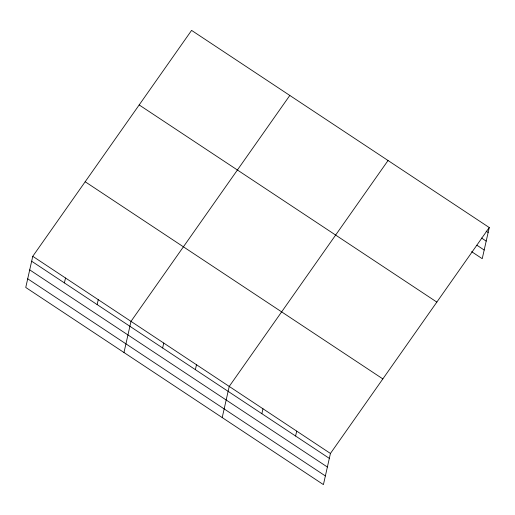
<?xml version="1.0" encoding="UTF-8"?>
<svg xmlns="http://www.w3.org/2000/svg" width="515" height="515" viewBox="0 0 515 515"><rect width="100%" height="100%" fill="white"/><g stroke="black" fill="none" stroke-linecap="round" stroke-linejoin="round"><path stroke-width="0.77" d="M32.767 256.309L25.75 287.46L323.42 484.609L330.437 453.458L489.25 227.54L191.58 30.391L32.767 256.309L330.437 453.458M64.407 282.909L65.514 277.997M97.148 304.597L98.256 299.678M123.98 352.518L131.003 321.366L289.816 95.449M162.637 347.973L163.744 343.054M195.378 369.661L196.485 364.742M222.21 417.575L229.233 386.424L388.046 160.513M261.858 413.687L262.965 408.768M295.591 436.031L296.704 431.113M489.25 227.54L482.233 258.691L471.643 251.68M486.16 231.145L488.143 232.458M481.564 238.052L486.192 241.117M476.903 245.217L484.184 250.032M139.172 104.944L436.842 302.093M85.181 181.756L382.845 378.905M31.66 261.227L329.33 458.376M29.709 269.879L327.379 467.034M27.701 278.802L325.371 475.95"/></g></svg>
